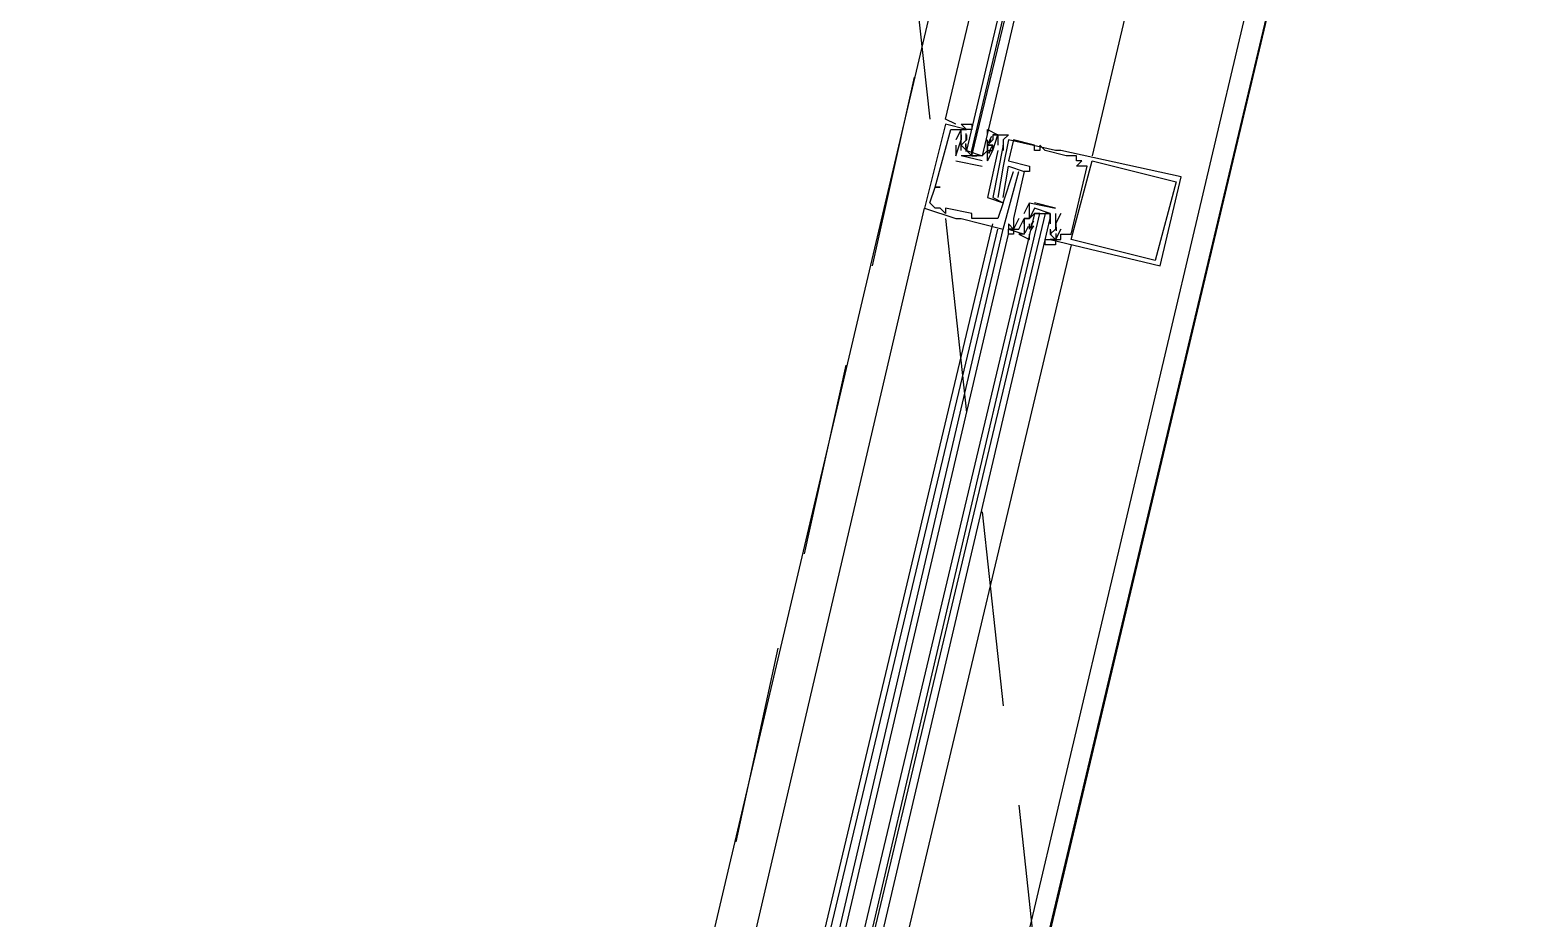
# Model space of a CAD drawing. Header units: feet. Extents: x -84 to 198, y -22 to 181.
# Drawn here: x 129.697 to 133.512, y 119.918 to 122.178 of the extents above; entities that cross this region are included whole.
import ezdxf

# ---------------------------------------------------------------- set-up
doc = ezdxf.new("R2010")
doc.units = ezdxf.units.FT
doc.layers.add('A-LINEA', color=7, linetype='CONTINUOUS')

msp = doc.modelspace()

# ---------------------------------------------------------------- linework, layer by layer
at = {"layer": 'A-LINEA'}
for p, q in [((133.8267, 126.3511), (130.04, 110.4178)), ((132.7333, 125.3911), (131.0667, 118.3111)), ((133.4933, 125.2044), (131.8267, 118.1378)), ((131.9333, 122.4444), (131.9867, 121.9511)), ((131.9467, 122.0578), (131.84, 121.5778)), ((132.08, 121.9244), (132.0267, 121.9378)), ((132.0267, 121.9378), (132.0267, 121.9378)), ((132.04, 121.9244), (132.04, 121.9244)), ((132.0533, 121.9244), (132.0533, 121.9244)), ((132.0667, 121.9244), (132.0667, 121.9244)), ((132.08, 121.9244), (132.08, 121.9244)), ((132.0533, 121.8978), (132.0533, 121.8978)), ((132.0667, 121.9111), (132.0667, 121.9111)), ((132.0667, 121.9111), (132.0667, 121.9111)), ((132.0667, 121.8978), (132.0667, 121.8978)), ((132.0667, 121.8978), (132.0667, 121.8978)), ((132.0667, 121.8978), (132.0667, 121.8978)), ((132.0791, 121.8689), (132.0786, 121.8892)), ((132.0799, 121.9013), (132.0788, 121.9132)), ((132.0799, 121.8746), (132.0788, 121.8865)), ((132.0792, 121.896), (132.0789, 121.9143)), ((132.08, 121.9111), (132.08, 121.9111)), ((132.08, 121.9111), (132.08, 121.8978)), ((132.08, 121.8978), (132.08, 121.8978)), ((132.1333, 121.8978), (132.1333, 121.8978)), ((132.1333, 121.8844), (132.1333, 121.8978)), ((132.1333, 121.8978), (132.1333, 121.8978)), ((132.1436, 121.907), (132.1352, 121.8908)), ((132.1418, 121.9), (132.1356, 121.8898)), ((132.1467, 121.9111), (132.1467, 121.9111)), ((132.16, 121.9111), (132.16, 121.9111)), ((132.16, 121.8978), (132.16, 121.8978)), ((132.1733, 121.8978), (132.1733, 121.8978)), ((132.1867, 121.9111), (132.1867, 121.9111)), ((132.1867, 121.8978), (132.1867, 121.8978)), ((132.2, 121.8978), (132.2, 121.8978)), ((132.0533, 121.8844), (132.0533, 121.8578)), ((132.0533, 121.8844), (132.0533, 121.8844)), ((132.0533, 121.8578), (132.0533, 121.8578)), ((132.0533, 121.8578), (132.0533, 121.8578)), ((132.0667, 121.8578), (132.0667, 121.8578)), ((132.12, 121.8444), (132.0667, 121.8578)), ((132.0667, 121.8578), (132.0667, 121.8578)), ((132.08, 121.8844), (132.08, 121.8844)), ((132.08, 121.8711), (132.08, 121.8711)), ((132.0933, 121.8578), (132.1067, 121.8578)), ((132.12, 121.8711), (132.12, 121.8711)), ((132.1333, 121.8844), (132.1333, 121.8844)), ((132.1333, 121.8844), (132.1333, 121.8844)), ((132.1333, 121.8711), (132.1333, 121.8711)), ((132.1447, 121.8816), (132.135, 121.8636)), ((132.1418, 121.8733), (132.1356, 121.8632)), ((132.1467, 121.8844), (132.1467, 121.8844)), ((132.1467, 121.8711), (132.1467, 121.8711)), ((132.1467, 121.8711), (132.1467, 121.8711)), ((132.16, 121.8844), (132.16, 121.8844)), ((132.16, 121.8711), (132.16, 121.8711)), ((132.1733, 121.8844), (132.1733, 121.8844)), ((132.1733, 121.8711), (132.1733, 121.8711)), ((132.1733, 121.8711), (132.1733, 121.8711)), ((132.2533, 121.8844), (132.2533, 121.8844)), ((132.2533, 121.8711), (132.2533, 121.8711)), ((132.2667, 121.8844), (132.2667, 121.8844)), ((132.2667, 121.8711), (132.2667, 121.8711)), ((132.28, 121.8711), (132.28, 121.8711)), ((132.3067, 121.8711), (132.3067, 121.8711)), ((132.32, 121.8711), (132.32, 121.8711)), ((132.3333, 121.8578), (132.3333, 121.8578)), ((132.3467, 121.8578), (132.3467, 121.8578)), ((132.36, 121.8578), (132.36, 121.8578)), ((132.0533, 121.8444), (132.12, 121.8311)), ((132.0533, 121.8444), (132.0533, 121.8444)), ((132.12, 121.8444), (132.12, 121.8444)), ((132.12, 121.8444), (132.12, 121.8444)), ((132.12, 121.8311), (132.12, 121.8311)), ((132.1333, 121.8444), (132.1333, 121.8444)), ((132.1333, 121.8444), (132.1333, 121.8444)), ((132.1733, 121.8311), (132.1733, 121.8311)), ((132.1867, 121.8444), (132.1867, 121.8444)), ((132.1867, 121.8311), (132.1867, 121.8311)), ((132.2, 121.8178), (132.2, 121.8178)), ((132.2133, 121.8178), (132.2133, 121.8178)), ((132.2267, 121.8178), (132.2267, 121.8178)), ((132.2267, 121.8178), (132.2267, 121.8178)), ((132.24, 121.8311), (132.24, 121.8311)), ((132.24, 121.8178), (132.24, 121.8178)), ((132.36, 121.8444), (132.36, 121.8444)), ((132.36, 121.8311), (132.36, 121.8311)), ((132.3733, 121.8444), (132.3733, 121.8444)), ((132.3867, 121.8311), (132.3867, 121.8311)), ((132.4, 121.8444), (132.4, 121.8444)), ((132, 121.7778), (132, 121.7778)), ((132, 121.7778), (132, 121.7778)), ((132.0133, 121.7778), (132.0133, 121.7778)), ((132.6133, 121.7911), (132.6133, 121.7911)), ((132.6267, 121.8044), (132.6267, 121.8044)), ((131.9867, 121.7378), (131.9867, 121.7378)), ((132.1333, 121.7511), (132.1333, 121.7511)), ((132.1467, 121.7511), (132.1467, 121.7511)), ((132.16, 121.7511), (132.16, 121.7511)), ((132.1733, 121.7511), (132.1733, 121.7511)), ((132.1733, 121.7378), (132.1733, 121.7378)), ((132.1733, 121.7378), (132.1733, 121.7378)), ((132.24, 121.7378), (132.24, 121.7378)), ((132.24, 121.7378), (132.24, 121.7378)), ((132.3067, 121.7244), (132.2533, 121.7378)), ((132.2533, 121.7378), (132.2533, 121.7378)), ((131.2667, 118.6978), (131.9733, 121.7244)), ((131.9733, 121.7244), (131.9733, 121.7244)), ((132, 121.7244), (132, 121.7244)), ((132.0133, 121.7244), (132.0133, 121.7244)), ((132.0267, 121.7244), (132.0267, 121.7244)), ((132.0267, 121.7111), (132.0267, 121.7111)), ((132.0267, 121.6978), (132.08, 121.2044)), ((132.0533, 121.6978), (132.0533, 121.6978)), ((132.0667, 121.6978), (132.0667, 121.6978)), ((132.0933, 121.7111), (132.0933, 121.7111)), ((132.0933, 121.6978), (132.0933, 121.6978)), ((132.1067, 121.6978), (132.1067, 121.6978)), ((132.12, 121.6978), (132.12, 121.6978)), ((132.16, 121.6978), (132.16, 121.6978)), ((132.2, 121.6978), (132.2, 121.6978)), ((132.2, 121.6978), (132.2, 121.6978)), ((132.2133, 121.6978), (132.2133, 121.6978)), ((132.2267, 121.7111), (132.2267, 121.7111)), ((132.2267, 121.6978), (132.2267, 121.6978)), ((132.2267, 121.6978), (132.2267, 121.6978)), ((132.24, 121.6978), (132.24, 121.6978)), ((132.2933, 121.7111), (132.2533, 121.7244)), ((132.2533, 121.7111), (132.2533, 121.7111)), ((132.2533, 121.6978), (132.2533, 121.6978)), ((132.2667, 121.7111), (132.28, 121.7111)), ((132.2933, 121.6978), (132.2933, 121.6978)), ((132.3067, 121.7244), (132.3067, 121.7244)), ((132.3067, 121.7244), (132.3067, 121.7244)), ((132.3067, 121.7111), (132.3067, 121.7111)), ((132.3067, 121.7111), (132.3067, 121.6844)), ((132.3067, 121.7111), (132.3067, 121.7111)), ((132.32, 121.7111), (132.32, 121.7111)), ((131.4267, 118.6578), (132.1467, 121.6844)), ((131.44, 118.6578), (132.16, 121.6711)), ((131.4667, 118.6444), (132.1733, 121.6711)), ((131.48, 118.6444), (132.1867, 121.6578)), ((132.1733, 121.6711), (132.1733, 121.6711)), ((132.1867, 121.6844), (132.1867, 121.6844)), ((132.1867, 121.6578), (132.1867, 121.6711)), ((132.1867, 121.6711), (132.1867, 121.6711)), ((132.1867, 121.6711), (132.1867, 121.6711)), ((132.1867, 121.6578), (132.1867, 121.6711)), ((132.1867, 121.6578), (132.1867, 121.6711)), ((132.2, 121.6844), (132.2, 121.6844)), ((132.2, 121.6711), (132.2, 121.6711)), ((132.2, 121.6711), (132.2, 121.6711)), ((132.2, 121.6711), (132.2, 121.6711)), ((132.2133, 121.6711), (132.2133, 121.6711)), ((132.2267, 121.6844), (132.2267, 121.6844)), ((132.2267, 121.6578), (132.2267, 121.6578)), ((132.2297, 121.6619), (132.2381, 121.6781)), ((132.24, 121.6844), (132.24, 121.6844)), ((132.24, 121.6711), (132.24, 121.6844)), ((132.24, 121.6711), (132.24, 121.6711)), ((132.242, 121.6739), (132.2516, 121.6919)), ((132.2448, 121.6822), (132.2511, 121.6924)), ((132.2448, 121.6689), (132.2511, 121.679)), ((132.2933, 121.6711), (132.2933, 121.6578)), ((132.2933, 121.6711), (132.2933, 121.6711)), ((132.2933, 121.6578), (132.2933, 121.6578)), ((132.2935, 121.6676), (132.2945, 121.6557)), ((132.3067, 121.6844), (132.3067, 121.6711)), ((132.3067, 121.6844), (132.3067, 121.6844)), ((132.3067, 121.6844), (132.3067, 121.6844)), ((132.3067, 121.6711), (132.3067, 121.6711)), ((132.3068, 121.6809), (132.3078, 121.669)), ((132.3074, 121.6596), (132.3077, 121.6413)), ((132.3075, 121.6868), (132.3081, 121.6663)), ((132.32, 121.6711), (132.32, 121.6711)), ((132.32, 121.6578), (132.32, 121.6578)), ((132.3467, 121.6578), (132.3467, 121.6578)), ((132.3467, 121.6311), (131.6267, 118.6044)), ((132.2933, 121.6444), (132.2933, 121.6444)), ((132.3067, 121.6444), (132.3067, 121.6444)), ((132.32, 121.6444), (132.32, 121.6444)), ((132.3467, 121.6444), (132.3467, 121.6444)), ((132.56, 121.5911), (132.56, 121.5911)), ((132.5733, 121.5778), (132.5733, 121.5778)), ((131.7733, 121.3244), (131.6667, 120.8444)), ((132.12, 120.9511), (132.1733, 120.4578)), ((131.6, 120.6044), (131.4933, 120.1111)), ((132.2133, 120.2044), (132.2667, 119.7111))]:
    msp.add_line(p, q, dxfattribs=at)
for points in [[(124.3067, 145.1111), (120.72, 129.9644), (124.28, 129.1244), (124.16, 128.6311), (133.8267, 126.3511), (130.9867, 114.3778), (130.3867, 111.8711), (130.04, 110.4178), (135.96, 109.0178)], [(133.2133, 125.2711), (132.7867, 123.4978), (132.4, 121.8578)], [(132.0533, 121.9378), (132.0533, 121.9378), (132.0267, 121.9511), (132.4133, 123.5778)], [(132.48, 123.5644), (132.08, 121.8711), (132.0933, 121.8578), (132.0933, 121.8711), (132.4933, 123.5644)], [(132.52, 123.5644), (132.12, 121.8578), (132.1067, 121.8578), (132.0933, 121.8578), (132.5067, 123.5644)], [(132.0267, 121.9378), (131.9733, 121.7244), (132.0533, 121.6978), (132.0667, 121.6978), (132.1733, 121.6711), (132.2133, 121.8178)], [(131.9867, 121.7378), (132, 121.7778), (132.0133, 121.7778), (132, 121.7778), (132.04, 121.9244), (132.0533, 121.9244), (132.0667, 121.9244), (132.0533, 121.8978)], [(132.0533, 121.9378), (132.0533, 121.9378), (132.0267, 121.9511)], [(132.0533, 121.9378), (132.0533, 121.9378), (132.0267, 121.9511)], [(132.0667, 121.8711), (132.0667, 121.8844), (132.0667, 121.8978), (132.0667, 121.9244), (132.08, 121.9244), (132.0667, 121.9378), (132.0933, 121.9378), (132.0933, 121.9244), (132.08, 121.9244)], [(132.1333, 121.9111), (132.1333, 121.9244), (132.16, 121.9111), (132.1467, 121.9111), (132.1467, 121.8978), (132.1333, 121.8844), (132.1467, 121.8844), (132.1333, 121.8844), (132.1333, 121.8711), (132.12, 121.8578), (132.0667, 121.8578)], [(132.0533, 121.8578), (132.0667, 121.8978), (132.0667, 121.9111), (132.0667, 121.8978), (132.0667, 121.9111)], [(132.08, 121.8978), (132.0667, 121.8844), (132.08, 121.8711), (132.12, 121.8578), (132.1333, 121.8711), (132.1333, 121.8844)], [(132.1333, 121.8444), (132.1467, 121.8711), (132.1467, 121.8711), (132.16, 121.9111), (132.16, 121.8978), (132.16, 121.8844)], [(132.1333, 121.8444), (132.1333, 121.8844), (132.1333, 121.8711), (132.1467, 121.8711), (132.1467, 121.8844), (132.1333, 121.8844), (132.1333, 121.8978), (132.1333, 121.8978)], [(132.1467, 121.9111), (132.1867, 121.9111), (132.1733, 121.8978), (132.1733, 121.8711), (132.1733, 121.8844), (132.1467, 121.7511), (132.1733, 121.7378), (132.2, 121.8178), (132.2, 121.8178)], [(132.2933, 121.6444), (132.5733, 121.5778), (132.6267, 121.8044), (132.32, 121.8711), (132.3067, 121.8711), (132.1867, 121.8978), (132.1733, 121.8311), (132.16, 121.7511)], [(132.32, 121.6711), (132.3067, 121.6444), (132.32, 121.6444), (132.32, 121.6578), (132.3467, 121.6578), (132.3867, 121.8311), (132.36, 121.8311), (132.3733, 121.8444), (132.36, 121.8444), (132.36, 121.8578), (132.3467, 121.8578), (132.3333, 121.8578), (132.28, 121.8711), (132.2667, 121.8844), (132.2667, 121.8711), (132.2533, 121.8711), (132.2533, 121.8844), (132.2, 121.8978), (132.1867, 121.8444), (132.24, 121.8311), (132.24, 121.8178), (132.2267, 121.8178), (132.2, 121.6978), (132.2, 121.6978)], [(132.16, 121.8711), (132.1333, 121.7511), (132.1733, 121.7378), (132.16, 121.6978), (132.12, 121.6978), (132.1067, 121.6978), (132.0933, 121.6978), (132.0933, 121.7111), (132.0267, 121.7244), (132.0267, 121.7111), (132.0133, 121.7244), (132, 121.7244), (131.9867, 121.7378)], [(132.1733, 121.7511), (132.1867, 121.8311), (132.2267, 121.8178), (132.2, 121.6978), (132.2, 121.6844), (132.2, 121.6711), (132.1867, 121.6711), (132.2, 121.6711), (132.1867, 121.6844), (132.1867, 121.6711), (132.2267, 121.6578)], [(132.6133, 121.7911), (132.56, 121.5911), (132.3467, 121.6444), (132.4, 121.8444), (132.6133, 121.7911)], [(132.2267, 121.7111), (132.24, 121.7378), (132.24, 121.7378)], [(132.2267, 121.6844), (132.2267, 121.6978), (132.24, 121.6978), (132.24, 121.7378), (132.3067, 121.7244)], [(131.5733, 118.6311), (132.2933, 121.6978), (132.2933, 121.7111), (132.28, 121.7111), (131.5467, 118.6311), (132.2667, 121.7111), (132.2533, 121.7111), (131.52, 118.6311)], [(132.2133, 121.6978), (132.2, 121.6711), (132.2133, 121.6711), (132.2267, 121.6978), (132.2267, 121.6978)], [(132.2533, 121.7244), (132.24, 121.6978), (132.2267, 121.6978), (132.2267, 121.6844), (132.2267, 121.6711), (132.2267, 121.6578), (132.2133, 121.6578), (132.24, 121.6444), (132.24, 121.6578)], [(132.24, 121.6978), (132.2533, 121.7111), (132.2933, 121.7111), (132.2933, 121.6978), (132.2933, 121.6844)], [(132.3067, 121.7111), (132.3067, 121.6844), (132.3067, 121.6711), (132.2933, 121.6578), (132.3067, 121.6444), (132.2933, 121.6444), (132.3067, 121.6444), (132.3067, 121.6311), (132.28, 121.6311), (132.28, 121.6444), (132.2933, 121.6444)], [(132.32, 121.7111), (132.3067, 121.6844), (132.3067, 121.6844)], [(132.2, 121.6711), (132.2, 121.6578), (132.1867, 121.6578)], [(132.2, 121.6711), (132.2, 121.6578), (132.1867, 121.6578)], [(132.2, 121.6711), (132.2, 121.6578), (132.1867, 121.6578)]]:
    msp.add_lwpolyline(points, dxfattribs=at)

doc.saveas('drawing.dxf')
